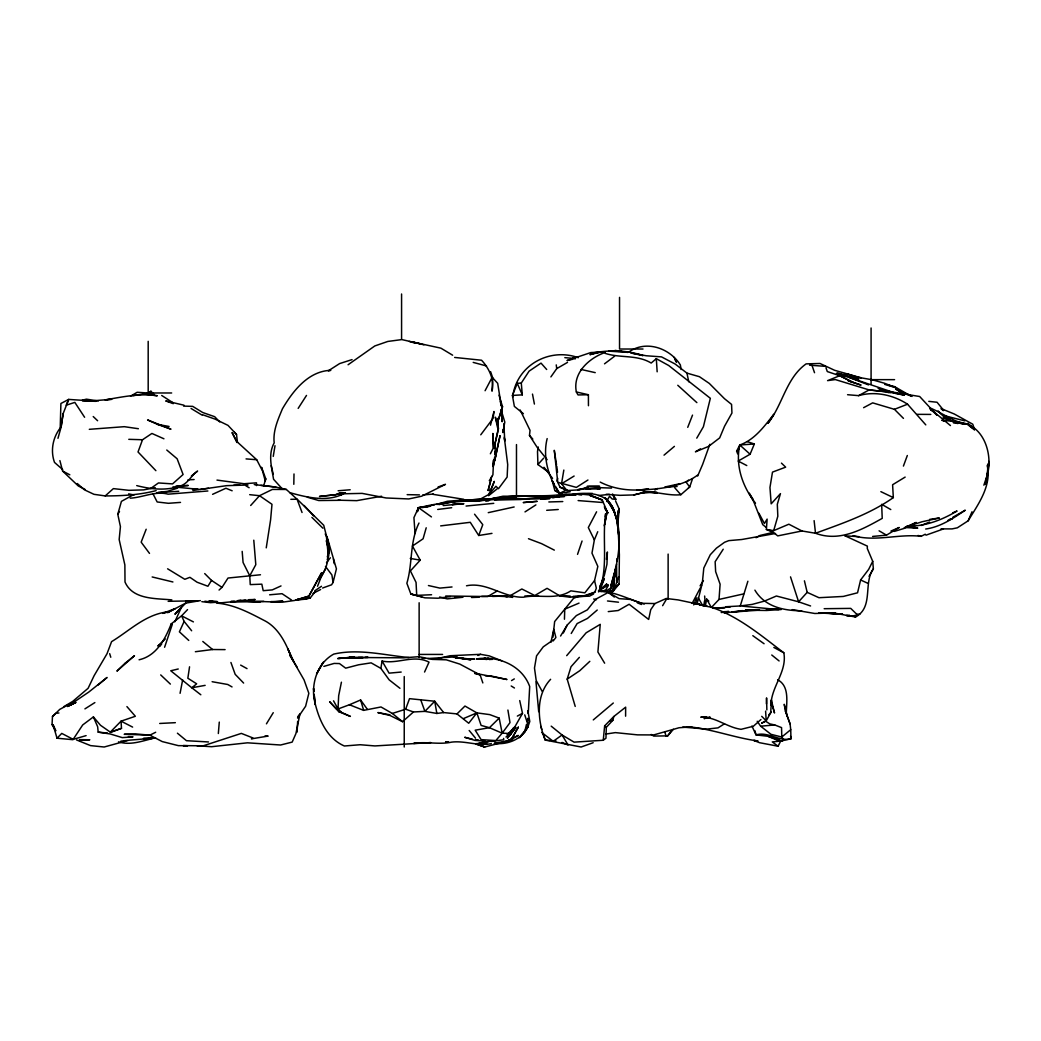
<?xml version="1.0" encoding="UTF-8"?>
<svg xmlns="http://www.w3.org/2000/svg" width="1041" height="1041" viewBox="0 0 1041 1041"><rect width="100%" height="100%" fill="white"/><g stroke="black" fill="none" stroke-linecap="round" stroke-linejoin="round"><path stroke-width="1.5" d="M617.612 526.512L617.86 510.845M625.602 716.195L625.654 707.164L613.813 716.507L604.652 725.85L603.246 740.255L574.085 742.142L562.075 734.985L551.196 726.15M256.437 485.587L256.489 482.842L244.101 483.727L216.983 480.096M614.112 576.545L614.021 590.338L610.911 592.303M293.809 484.299L294.004 473.967M766.436 703.924L766.566 697.899L766.853 709.91M613.813 716.507L612.837 720.281L606.304 727.347L605.966 738.212L603.246 740.255M564.443 619.226L564.756 609.167L573.578 598.328L579.277 596.012M611.21 592.121L613.878 590.429L619.083 584.027L619.369 554.775L617.847 522.101M497.793 425.808L498.066 418.313L498.158 430.506L494.735 444.819L497.585 431.807M494.371 743.326C509.856 745.564 529.57 736.26 527.917 718.316L527.188 721.387M987.805 464.377L987.584 474.032C993.075 452.315 982.483 422.477 956.861 422.165L959.854 422.997M614.893 569.987L614.008 582.856L612.381 590.859L609.336 591.431M297.101 732.122L297.635 721.465M55.615 730.964L52.05 724.588L52.466 716.572L59.74 709.389L68.068 704.9M490.571 371.624L492.744 377.909L491.99 391.169C494.787 380.004 489.101 368.254 481.554 360.225L454.657 357.44M503.024 429.673L502.855 432.535L504.807 422.099L501.033 409.542M786.293 713.293C786.515 702.011 789.703 686.045 777.653 679.773M730.379 606.877L716.312 608.191L705.356 606.07L706.657 599.122L711.367 607.515L719.019 599.434L720.112 584.222L715.635 571.639L715.141 561.698L723.222 549.219M771.915 531.808L766.384 529.466L767.126 519.108L764.419 523.532L758.902 513.239M218.337 733.528L219.287 722.09M988.833 461.384L987.792 473.473L985.215 484.39L988.078 470.389L987.467 465.21M604.964 521.372L604.691 524.456L607.15 511.678M605.368 516.739L605.641 513.655C602.179 537.833 607.762 562.83 600.839 586.369L599.759 586.083M615.843 566.538L613.24 583.611L610.82 587.996L605.263 591.613L600.657 591.522L605.732 589.987L608.36 585.276L606.552 584.118L598.666 591.132M987.584 474.032L988.573 463.883M327.876 555.725L327.434 560.071C329.724 551.626 329.633 541.567 325.221 533.916M328.462 549.908L328.748 547.006C329.073 558.301 326.744 569.752 319.691 578.822L322.619 573.24L317.531 586.265M884.72 384.376L896.496 387.929L884.382 383.205L872.397 379.809L859.346 377.519L861.323 377.896L834.596 370.284L820.009 363.478L806.124 363.882C786.098 378.052 782.741 404.845 767.946 423.31L773.892 414.227C764.393 426.172 754.79 439.705 739.787 444.988C735.141 465.678 742.636 486.928 755.506 503.167M617.729 524.3L619.278 509.218L615.556 500.929M547.137 459.706L537 447.083L529.479 435.424L530.025 430.349L520.149 409.972M552.94 637.222L554.645 621.568L564.756 609.167L579.03 603.103M417.363 511.73L417.975 508.164C441.007 501.372 465.314 501.684 489.036 499.368L464.013 500.422L479.211 500.617M613.24 583.611L614.242 575.556M598.731 590.195L599.824 590.859L599.733 587.007M606.422 559.381L607.384 551.977L606.955 564.196L604.379 575.179L600.306 585.536M417.545 511.352L417.975 508.164L417.415 511.196M492.966 464.702L493.59 460.044L492.913 474.839L489.296 480.669M189.553 666.8L187.848 678.238L196.658 683.82L191.804 687.776L170.776 670.768L178.245 668.986M132.832 395.71L143.567 393.979L157.295 395.775C139.858 393.082 122.265 396.946 105.089 399.887L111.803 399.289L91.478 400.915L68.706 399.419L63.15 413.615L61.133 427.018L57.971 438.313M494.566 457.585L493.226 466.641L495.451 456.296L494.917 443.7L494.956 448.359M703.82 605.641L704.523 600.904M63.15 413.615L61.094 426.94C52.987 436.634 50.15 450.363 54.509 462.412L62.694 469.582M512.679 397.324C515.972 366.068 548.685 347.069 578.328 357.688M498.158 430.506L498.509 428.254L495.334 417.155L497.533 427.539M547.163 438.586C542.465 457.233 548.516 478.014 559.577 493.395L570.221 491.755M273.249 456.4L275.006 445.717M266.249 547.852L270.595 519.849L271.987 504.299L259.521 495.698L249.684 494.67M587.293 486.173L599.655 486.368L588.881 486.576L578.952 489.895L566.903 490.545L561.541 483.727L563.832 470.064M399.965 688.309L389.152 679.851L380.85 668.374L382.086 661.035C397.818 664.457 413.641 654.177 429.022 662.141L424.559 672.031M775.493 533.486L741.778 539.511L728.791 540.63L724.549 542.283L716.416 548.165L710.274 554.736L703.807 568.022L702.311 583.064L697.041 604.157L696.455 597.976L693.722 604.912M450.363 596.597L437.988 598.224L424.949 597.846L410.87 594.034L406.862 583.246C412.77 563.649 409.542 542.049 418.989 523.037M538.288 447.005L537.507 451.508L537.911 464.546L549.01 472.51M597.742 531.717L594.359 539.902L591.978 553.148L597.833 566.408L594.554 580.579L584.847 592.823L570.871 590.846C556.102 600.475 539.225 593.969 523.35 597.209C503.297 597.742 486.759 581.62 466.511 585.784M616.858 561.19L617.352 558.51L616.753 561.385M605.459 520.175L607.046 511.938M180.08 693.319L182.656 679.903M341.422 682.193L338.676 695.7L338.026 708.973L341.058 711.849L338.702 711.641L329.659 701.751L336.269 708.713M550.897 642.349L553.799 629.389L555.894 637.508L553.161 640.957M299.99 713.632L295.917 733.593L292.17 742.103L280.589 745.005L247.459 742.819L211.557 746.709L197.087 745.798M550.611 679.305C535.334 695.479 537.624 721.023 545.224 740.073L581.112 747.009L593.175 742.714M835.363 613.253L832.253 612.72L855.533 617.014C873.88 607.137 863.028 583.233 873.36 568.802L872.722 561.333L867.283 548.477L867.348 546.109L845.266 535.92M617.886 515.269L619.278 509.218M604.209 525.783L605.198 521.541M526.473 724.445L524.651 732.109L527.839 727.099L529.791 721.465L527.943 711.263M872.722 561.333L868.649 569.401L860.608 579.98L857.55 592.797L843.275 596.441L818.955 597.703L807.178 592.355L804.42 580.813M322.58 588.022L331.585 584.795L333.068 582.44L336.425 568.854L326.9 536.362L329.125 551.183L327.303 556.805M490.506 425.183L493.981 411.52L493.122 418.3L480.76 434.8M468.359 500.07L480.343 499.094L488.854 494.423L494.332 481.358L490.975 489.764L488.112 490.467L491.716 476.362M614.333 572.914L611.015 585.432C619.473 558.119 626.422 520.864 604.873 497.663C615.634 506.824 617.586 521.528 618.666 534.788L617.092 520.942L612.85 507.657L604.873 497.663M265.767 478.834L265.234 480.838L261.525 467.279L265.767 478.834L263.646 485.939M556.909 481.202L557.69 478.313M488.112 490.467L491.131 479.433M171.843 599.902C155.616 598.276 132.701 599.798 125.011 582.01L124.868 564.951L119.168 539.55L120.431 526.642L117.789 514.254L121.42 501.372L133.014 494.956M426.211 527.787L423.088 538.796L412.431 546.044L420.213 560.149L410.414 570.91L416.062 582.426L416.712 595.374L431.573 594.736M747.88 581.242L740.268 605.953L725.837 606.747M766.384 529.466L773.684 530.637L777.822 516.245L777.315 504.299L780.464 493.629L771.173 503.831L769.963 487.474L772.487 472.107L785.656 467.162L781.453 463.128M500.253 401.266L501.281 405.782L502.53 406.706L498.457 419.601L502.53 406.706L499.003 395.164M164.595 647.255L172.312 624.353L171.205 623.884C165.142 639.148 156.579 655.804 139.091 659.786M575.218 706.423L567.189 679.135L571.028 666.721L579.369 657.352M613.435 580.175L615.036 575.022L610.82 587.996M613.617 580.488L614.567 577.482L610.234 590.741L607.658 591.6M709.845 444.299L702.662 464.338L697.691 475.958L697.431 475.269C680.241 487.695 657.391 489.205 636.715 490.272L648.569 488.984C632.342 491.456 614.88 489.699 600.189 482.087M983.862 485.197L987.792 473.473L987.662 464.403M577.547 554.359L582.062 541.008M692.512 478.756L689.715 486.98L680.827 494.722C668.062 496.076 655.192 490.871 642.232 492.328M613.878 590.429L618.64 576.675M174.849 621.789L181.42 607.306L174.901 614.229L185.701 603.129L200.366 600.605M570.247 596.337L559.42 595.986L571.912 597.131L584.756 596.168L594.853 592.225L596.337 588.178L594.554 580.579M163.931 438.781L151.908 433.459L142.513 439.744L138.024 451.963L155.877 470.675M599.824 590.859L604.314 578.601L601.516 584.391M333.523 700.814L338.026 708.973L349.412 704.757L363.66 710.365L381.006 706.969L392.314 713.449L405.626 709.207L409.516 698.667L434.722 701.244L443.648 712.565L456.999 713.905L468.723 723.248L476.856 712.877L489.764 714.62L499.186 718.121L502.165 733.176L495.828 740.567L481.111 739.63L475.19 730.183L489.439 727.698L502.165 733.176L509.348 733.45L514.905 726.774L522.504 713.345L519.732 700.58M903.419 466.082L907.323 455.503M491.977 533.382L478.717 535.49L482.777 524.664L474.553 514.202M298.715 715.05L297.57 718.043L305.625 706.227L308.839 693.293L304.063 679.916L289.671 654.854L297.271 667.502M146.169 529.244L141.16 542.166L149.501 553.396M687.737 427.344L692.525 415.112M523.389 413.693L514.371 406.406L512.406 395.424L517.273 383.335L521.281 383.049L529.101 371.143L541.021 363.114L546.681 369.49M505.965 737.002L510.702 734.165L515.946 727.399L507.344 738.238L510.702 734.165L513.161 728.193M746.787 465.561L738.173 461.072L750.093 454.227L754.348 443.973L747.308 441.657M940.973 528.893L952.047 528.906L957.343 527.813L968.182 520.786L972.021 511.756M596.597 511.795L588.308 527.54L594.359 539.902M187.549 609.61L181.589 615.83L184.127 621.425L179.403 631.822L188.759 640.436M696.767 438.144L703.404 426.745L710.339 398.3L668.686 365.495L656.311 358.677L651.185 363.036C636.441 354.135 619.213 358.598 603.897 352.899C588.074 358.937 572.589 373.524 576.35 391.963L578.015 394.942L588.399 394.734L588.451 405.717M563.324 633.032L567.176 625.094L576.35 615.595L587.345 609.857L595.699 599.239L608.295 592.42L619.122 598.627L630.846 599.486L641.711 603.312L654.919 603.559L666.227 598.484L678.146 599.915L699.994 604.535M756.677 740.789L753.762 740.424L759.54 742.701L778.121 746.228L780.893 740.619M490.376 453.785L493.434 447.786L492.822 433.55L493.434 447.786M700.333 587.892L692.122 603.455M737.705 453.889L736.625 451.143L739.787 444.988L754.348 443.973M77.268 483.518L84.49 489.856L93.976 494.319L105.219 495.919L113.378 488.619L128.941 490.324L143.697 489.882L155.226 487.643M485.08 390.726L491.833 377.935M281.018 585.927L272.287 589.896L263.204 590.689L261.825 584.17L250.243 584.6L249.762 575.816L255.8 564.664L253.783 540.201M606.63 501.502L609.532 496.258L612.147 498.99L616.168 499.446L612.459 494.033L614.32 498.171M510.702 734.165L514.905 726.774L506.993 734.933M869.04 576.324L873.36 568.802M319.691 578.822L325.937 568.113M662.623 605.68L666.76 598.692M571.223 633.475L577.13 623.572L587.501 618.406L597.235 610.039M560.579 636.025L567.176 625.094M968.182 520.786C977.863 504.638 990.277 488.151 987.909 468.177L986.452 482.36L988.078 470.389L987.428 465.73M266.444 723.833L273.249 712.682M204.713 573.578L211.505 580.41L207.927 586.252L197.1 582.231L189.917 577.326L184.791 579.29L167.601 568.802M117.789 514.254L119.494 511.521M703.404 580.579L700.125 585.823L701.634 585.341M219.065 590.039L222.019 587.371L228.005 578.041L260.471 574.762M298.168 408.384L306.496 395.424M654.919 603.559L650.729 609.701L648.66 619.434L629.128 604.261L618.211 610.52L608.256 611.601M550.884 376.907L556.74 368.605L567.527 362.385M671.302 730.834L667.723 735.857L666.045 735.948L664.718 731.849M771.199 712.057L768.661 715.089M502.165 733.176L509.999 722.61L507.904 710.04M326.497 562.739L330.361 557.768M315.423 591.34L310.374 597.781L306.47 599.082L295.67 600.071L308.891 596.129L321.396 573.123L308.891 596.129L294.564 600.475L282.488 602.179L270.842 601.672L282.697 601.178M159.78 646.357L161.68 644.002M566.681 655.661L586.148 632.798L600.241 624.353L597.898 652.017L604.639 663.182M673.384 729.312L667.723 735.857L653.709 736.078L651.198 734.452M488.854 494.423L495.932 486.277L498.47 488.723L507.136 477.077L507.709 464.611L504.26 437.168M537.911 464.546L543.688 458.118M250.673 505.484L259.521 495.698L272.352 489.439L286.327 489.452L297.062 499.225L302.046 512.497M807.178 592.355L798.603 601.815L776.391 596.012L764.497 601.086L752.162 604.405L740.268 605.953L778.72 609.597M417.74 508.659L418.56 507.774L430.245 505.861L422.425 507.605M148.694 393.563L150.945 391.273L154.029 394.539M52.05 724.588L53.104 724.822L57.021 738.212L61.757 733.411L73.195 739.357L86.104 735.623M688.439 480.161L686.24 482.373L689.715 486.98L688.452 487.839M456.999 713.905L464.963 706.045L476.856 712.877L481.111 725.421L489.439 727.698L499.186 718.121M598.614 591.939L606.552 584.118M165.272 638.992L157.855 646.071L161.303 643.364M52.466 716.572L55.889 713.332L58.934 712.968M589.818 661.334L579.759 670.716L567.189 679.135M389.907 714.816L377.857 712.578L390.037 715.479L402.542 721.686L413.446 711.966L424.897 711.367L436.843 713.449L443.648 712.565M488.58 495.711L497.091 488.906M736.625 451.143L739.006 449.035M613.305 703.013L593.279 719.917M760.958 719.526L753.346 726.254L741.075 729.325C726.878 727.347 715.297 716.559 700.801 717.171L706.852 716.781M616.727 586.044L619.083 584.027M664.028 455.151L674.412 446.368M98.062 685.056L107.054 677.47L88.81 692.044L67.548 706.436L75.993 702.428M790.08 723.937L785.317 710.743L790.08 723.937L790.731 729.689L781.778 737.015L770.978 734.321L760.646 726.202L757.21 721.257M191.388 475.984L197.608 471.066C191.388 475.138 188.59 482.699 181.446 485.587C166.95 491.027 151.4 489.387 136.722 485.6M171.205 623.884L181.589 615.83L193.405 621.893M604.522 363.83L614.541 356.269M126.911 706.592L135.343 716.273L121.055 721.166L121.485 728.336L110.658 732.383L100.47 725.252L93.391 716.924L82.707 724.939L72.935 739.696L57.021 738.212M150.724 488.476L158.453 482.946L172.559 483.896L183.086 474.501L177.126 458.769L166.768 450.024M552.992 640.085L543.259 646.838L536.557 655.869L534.488 668.036L536.206 680.541L542.231 691.484M314.798 590.781L321.5 586.291M525.002 511.899L535.894 504.898M348.084 364.753L374.812 345.95L387.825 341.448L401.839 339.587L420.889 343.946M587.944 480.018L576.376 487.396L557.755 482.308L554.28 450.311L556.519 464.611M84.92 708.882L94.874 702.571M724.484 723.794L717.991 727.867L706.917 729.103L682.727 727.086M561.541 483.727L574.125 476.036M905.149 477.09L892.605 484.742L893.321 497.611C869.664 514.228 842.377 523.389 815.519 533.252L801.96 530.975L788.857 524.209L773.684 530.637M345.43 492.614C329.073 502.816 307.121 497.52 289.801 492.64M511.547 680.58L514.306 678.914M872.605 536.44L886.49 535.152L899.216 527.488L890.966 531.053M130.515 396.218L137.139 392.288L152.793 393.316M63.605 706.774L72.792 701.335L88.108 688.296L94.093 675.726L107.028 653.709L111.582 641.646C129.826 630.586 145.805 614.047 168.161 611.835M700.45 448.853L695.427 451.807L708.531 446.446L719.682 437.884L724.562 426.211L731.94 413.03L731.563 404.402L724.471 398.677L709.285 383.413L699.422 376.699L686.93 373.12L675.167 364.038L661.503 356.881L646.214 355.762L630.898 352.964L643 355.606C626.162 349.763 608.295 349.854 590.989 353.354L597.339 352.691M496.934 591.132L487.669 596.545L445.717 596.012M510.324 595.621L521.84 588.985L534.788 595.53L547.072 588.321L559.069 595.452M566.994 489.686L559.577 493.395L554.827 490.48L552.159 480.565L554.385 484.416M756.039 537.703L759.969 535.464L773.333 532.328L777.718 535.894L801.96 530.975M344.831 492.744L340.589 495.139L344.636 492.887M654.867 489.999L657.6 488.502M952.827 517.273L965.28 510.194C953.114 518.379 940.543 526.98 925.683 529.023M847.569 394.708L858.591 395.645L869.157 389.92L893.23 392.561L904.447 395.125L895.429 393.485M593.617 593.969L589.518 596.168L574.996 596.649M601.217 589.076L608.36 585.276M863.601 407.695L872.67 402.867L894.427 409.321L903.458 418.378M517.351 716.091L522.504 713.345M146.885 393.381L150.945 391.273L151.856 394.279M313.029 593.409L320.641 589.505M853.152 535.66C875.416 542.101 898.422 533.591 921.155 536.323L925.28 534.215M155.682 732.265L149.865 735.167L124.204 734.295L135.499 733.905L149.865 735.167L162.227 741.582L178.362 745.642L187.38 745.746M628.66 352.17C645.771 339.626 669.792 348.032 680.359 364.949L681.126 369.503M67.548 706.436L75.525 702.519M69.617 705.395L75.277 702.636M212.585 494.332L225.91 488.242L232.143 490.779M477.871 655.466L480.5 654.321L489.218 655.869L501.632 660.736M814.114 520.63L815.519 533.252C839.306 542.231 861.831 529.765 882.221 518.366L881.662 504.299L890.784 509.57M340.043 492.835L335.657 494.709L319.561 496.44L335.657 494.709L343.114 492.731M463.427 718.602L476.856 712.877M349.412 704.757L360.602 699.981L367.356 709.298M952.697 512.823L957.056 511.014C942.287 519.797 925.748 526.317 908.39 526.147L914.636 526.499L906.802 526.226M947.791 520.461L952.307 518.626L949.496 519.42M185.701 603.129L167.588 612.642L175.239 608.556L162.682 613.383L168.252 611.952M837.172 374.396L853.034 382.398L848.129 380.772L861.063 385.105L853.034 382.398L839.697 375.723L827.582 380.629L835.311 379.575L869.157 389.92L893.23 392.561M921.038 525.51L929.587 522.062M894.427 409.321L907.544 404.207L925.787 424.871M323.868 666.396L334.148 663.429L339.47 663.559L345.677 668.166L358.638 664.783L371.156 662.857L380.85 668.374M943.406 528.958L925.943 535.178M438.079 487.006L445.47 484.338L421.618 496.219L408.736 498.951L386.107 497.975L362.099 493.382L338.117 493.902L342.814 492.731M610.013 721.283L612.837 720.281M121.485 728.336L110.333 732.096L121.055 721.166L132.623 727.099M584.717 595.543L594.853 592.225M352.053 359.6L339.626 363.582L328.305 370.83L330.791 370.375M177.608 488.125L167.419 491.339L158.115 492.497M894.323 531.404L903.952 528.477L916.262 522.465L905.722 527.032L922.118 521.749L939.333 518.002L929.691 519.381M436.621 504.43L447.292 501.294L463.583 499.966M552.836 497.858L559.785 495.945L554.58 497.117L540.032 496.752M152.103 738.655C141.212 741.361 129.722 745.525 118.505 741.83M82.2 400.238L86.416 399.171L98.348 400.993M498.717 498.301C519.121 493.512 540.656 497.559 561.229 494.488M230.608 602.192C241.486 601.659 252.898 601.997 263.75 601.321M719.019 599.434L743.729 593.877M633.826 494.93L646.838 491.768L633.826 494.93L619.981 495.334L606.122 494.332M156.137 490.61C139.598 494.93 122.265 495.919 105.219 495.919M709.884 717.171L704.054 718.576L709.975 717.262M439.016 504.443L463.05 499.901L475.672 500.539L468.177 500.396M207.875 490.988L168.121 494.176C155.551 490.714 142.838 497.468 130.203 498.184M438.183 658.459L450.063 655.739L480.5 654.321M572.602 359.288L566.981 360.55L590.846 352.548L605.276 351.858L600.514 352.352M488.255 512.653L514.15 506.967M489.79 499.12L502.998 496.219L514.761 496.258M680.072 483.662L664.822 487.019L677.092 486.511M751.953 726.045L756.052 734.907L767.92 736.286L779.813 741.231L790.978 738.798L790.731 729.689M381.592 496.245L356.751 500.656L338.065 500.187M438.977 504.495L447.851 502.608M858.591 395.645C875.104 390.882 893.334 394.955 907.544 404.207M582.192 488.789L577.729 489.699L598.614 487.63L611.548 488.086M585.172 488.177L588.152 487.578M610.937 590.976L614.021 590.338M498.691 497.988L504.82 496.765M454.214 656.481L457.246 655.908M466.615 501.228L480.734 500.578L496.427 497.91L525.562 498.821L537.794 497.429L552.042 497.403L577.677 493.824L590.364 495.035L602.245 500.005L607.619 512.706L605.289 508.62M488.541 499.745L501.918 497.26L514.814 496.817M492.432 499.12L495.568 498.561L463.726 500.227M302.853 599.148L297.023 599.642L301.474 599.017M305.859 598.601L310.374 597.781L305.924 598.406M205.142 685.368L191.804 687.776L200.822 694.776M200.314 489.439L226.639 485.653L248.005 485.015M507.227 497.104L520.604 496.219M643.455 491.99L648.816 491.99M449.335 502.296L462.178 500.292M554.28 497.351C574.827 493.59 606.825 485.809 614.75 512.627L606.487 498.977M605.849 734.061L615.348 732.617L637.573 734.868L653.67 734.933L679.083 727.737L691.823 726.852L687.281 726.852M742.48 610.599L724.133 613.032M192.871 490.493L208.499 488.255M721.205 612.537L728.7 611.483L724.185 611.718M431.468 505.288L434.539 504.859M437.597 504.443L440.668 504.026M440.668 525.887L470.272 522.309L478.717 535.49M490.858 741.504L503.714 739.748L503.597 738.42M330.283 370.336C308.032 371.377 292.82 391.13 282.423 408.827C277.934 419.653 272.846 430.87 274.186 442.88C267.901 454.292 271.584 467.214 273.562 479.263L281.942 488.502M433.368 494.046L422.737 494.943M492.9 499.173L495.802 498.795M237.725 600.618L240.848 600.215M195.37 651.718L212.598 649.519L225.09 649.623M437.701 509.465L451.69 507.709M120.873 741.166L127.301 740.359M485.809 501.215L488.71 500.851M494.527 500.148L549.895 498.509L540.734 499.173M779.813 741.231L782.611 740.906L772.305 741.908L778.121 746.228M491.326 743.664C477.988 746.332 465.028 740.502 451.664 742.116C439.094 744.914 426.342 741.283 413.693 743.417L430.61 742.649M443.167 505.549L463.883 503.688L452.002 504.534L458.014 503.857M493.759 503.337L466.082 506.043M849.456 615.205L846.463 615.543L851.408 616.207L857.524 614.997L850.731 608.386L824.173 608.699M856.938 614.359L859.931 614.021M598.523 495.555L609.362 494.371M641.594 493.07L649.87 492.185L657.339 492.705M567.163 495.009L592.316 493.369M462.816 597.274L447.253 598.874L439.653 597M237.439 600.917L245.26 600.176M452.028 586.968L439.875 588.1L428.437 585.536M401.175 672.057L389.074 673.15L382.086 661.035M754.868 730.626L756.052 734.907C768.076 731.263 778.98 741.843 790.978 738.798L790.587 736.221M269.632 594.801L282.059 593.695L291.61 600.084M760.646 726.202L774.725 724.952L781.557 727.607L781.778 737.015L783.405 739.487M494.41 743.261L512.797 739.787L484.716 747.009L475.412 743.677M338.117 490.779L350.192 489.764M89.305 429.321L124.308 426.68L138.375 428.723M177.035 486.147L188.252 485.47L175.825 486.199M156.527 492.757L178.727 491.3M445.912 742.142L448.58 741.934L445.613 741.817M180.509 502.4L168.447 503.297L157.165 501.97L152.988 493.798M590.208 488.71L586.135 489.01L600.215 488.906L597.3 488.75M282.566 601.23L272.898 601.919L238.038 600.748M558.536 497.064L564.222 496.687M546.694 510.298L558.249 509.504M217.673 602.179L210.503 602.674L201.811 601.659M478.86 499.784L488.229 499.225M79.337 740.398L89.825 739.761L79.506 739.63M512.406 395.424L522.309 394.851L521.281 383.049M575.322 358.169L572.42 358.325L575.413 358.585M187.94 479.849L194.107 479.537M908.325 526.147L914.414 525.835M197.53 600.774L168.148 601.308M159.702 723.469L175.356 722.675M427.838 658.524L452.21 657.066L470.779 659.812L455.529 657.313M237.452 601.021L246.262 600.631L238.272 600.696M773.515 608.907L766.319 609.219L778.252 609.115M488.398 499.576L479.433 499.927M713.592 608.334L724.692 607.892M781.27 609.532L766.54 610.481L745.538 610.156L759.553 610.091L731.797 612.147L751.433 609.961L745.538 610.156M515.165 497.351L502.256 497.819L515.972 497.403M481.684 596.376L502.061 595.986M471.495 597.508L479.237 597.222M486.798 743.821L476.218 744.185L484.716 747.009L476.244 743.521M479.771 499.914L487.071 499.68M454.839 597.3L462.659 597.04M492.549 596.454L507.696 595.959M573.227 596.337L583.272 596.025M197.556 600.748L185.884 601.086L197.465 601.151M548.841 501.957L562.778 501.554M512.588 499.16L525.562 498.821M248.76 599.681L255.149 599.512L219.963 602.947L209.033 600.774L217.127 601.464M538.561 595.868L524.833 595.972M365.313 657.391L368.137 657.352L338.937 658.328L362.893 657.717L349.138 657.444L354.421 657.027L337.661 658.576L349.138 657.444L403.674 657.821L418.95 656.676L432.366 659.395L446.277 659.825L459.797 664.093L480.122 674.932L482.842 682.935M340.381 500.305L318.715 500.539L307.277 497.195M155.786 738.225L143.424 738.472L154.602 738.095L128.928 740.203L104.165 747.009L90.554 745.616L76.527 739.943M290.842 499.303L297.062 499.225M904.317 527.501L917.733 528.138L911.591 527.28M358.26 657.496L362.489 657.431M233.809 485.171L239.99 485.106M264.921 736.091L268.136 736.065L251.415 738.85L252.898 737.939L241.33 733.398L203.307 745.798L183.19 745.629L187.549 745.707M643.013 349.021L619.538 349.021L619.538 297.375M871.083 379.653L894.57 379.653M171.661 392.978L148.186 392.978L148.186 341.331M539.967 496.232L516.479 496.232L516.479 444.572M419.133 654.425L442.607 654.425M492.068 659.513L487.591 658.328L490.662 658.979L476.453 658.966C497.741 655.336 522.048 665.29 529.7 686.54L528.268 713.332L527.878 710.977M231.271 601.204L234.303 601.217M917.121 414.344L930.797 414.422M430.727 742.597L374.942 745.929L360.147 744.731L344.376 745.994C325.716 737.913 317.869 717.08 314.005 698.459C311.649 681.504 318.143 662.675 333.745 654.099C358.638 648.439 384.194 655.127 409.022 657.561M647.814 492.146L656.819 492.263M476.492 501.294L473.343 501.255L498.795 499.173L521.307 499.42M608.79 351.168L626.656 352.274M617.964 351.324L621.022 351.377M407.161 494.657L419.432 494.891M460.408 499.901L463.414 499.966M82.551 400.967L95.889 401.319M490.662 658.979L479.524 658.693L486.967 659.487M643.767 492.406L657.326 492.77M485.405 675.869L491.222 676.025L507.006 679.513L475.138 673.28M183.606 406.107L192.689 406.367L202.709 412.509L214.654 416.686L219.716 421.93M888.025 392.574L890.927 392.665M128.785 439.328L142.513 439.744M560.188 596.168L570.559 596.506M521.489 498.925L527.943 499.16M492.783 595.972L507.409 596.623L501.085 595.764L512.719 597.404M463.128 658.55L474.644 659.174L456.036 658.055M199.091 489.387L173.001 486.824M844.876 535.855L858.708 536.635M838.46 613.787L824.199 612.967L842.598 614.216L818.72 612.915L828.571 613.084L814.791 613.487L792.201 609.636M610.234 590.741L612.381 590.859M598.445 591.002C614.411 591.327 629.05 599.447 644.249 604.053M421.943 658.198L424.923 658.393M432.666 494.28L463.752 499.303M456.114 657.964L463.844 658.472M128.433 736.547L133.014 736.859L122.278 737.614L110.216 733.97L98.192 732.148L97.646 726.722L93.391 716.924M809.56 365.196L825.136 366.315M208.512 741.96L186.456 740.698L177.412 733.189M578.132 500.578L602.596 502.491L602.114 499.901L590.091 495.529L602.114 499.901M246.053 458.899L256.711 459.732L261.851 469.66M247.667 601.334L259.899 602.284M549.843 740.437L545.224 740.073L543.233 733.97M552.927 740.672L555.998 740.906M801.661 610.755C783.821 610.833 764.706 606.708 754.907 590.143M573.305 494.943L568.946 494.566L554.58 497.117L566.421 494.033L575.842 495.061M564.834 357.649L575.387 358.585M844.433 373.641L847.66 373.927M98.192 732.148L107.392 733.033M197.686 489.244L192.104 488.697L196.697 489.166M942.079 420.213L951.734 421.202L958.097 423.479L953.556 422.906M254.264 484.572L275.774 487.071L286.327 489.452M928.806 401.358L937.056 402.255L943.706 410.388M607.489 600.982L618.497 602.205M260.888 485.34L275.774 487.071M149.37 738.108L152.311 738.459M758.017 740.971C735.805 738.056 714.529 729.923 692.2 727.178M578.679 494.67L581.646 495.035M204.908 601.217L209.436 601.828M712.604 607.684L716.312 608.191M475.542 739.657L478.678 740.125M481.814 740.593L484.95 741.062L475.112 740.437L464.715 737.288L472.393 739.188M615.088 350.388L627.736 352.444M943.302 420.798L946.373 421.306L942.079 420.382M410.271 558.431L420.213 560.149M157.594 424.403L170.971 429.191L147.601 419.952L157.594 424.403L169.071 426.459M212.13 681.712L227.758 684.497L232.039 686.93M216.476 603.103C233.548 604.431 248.565 612.303 263.425 620.072C277.934 626.955 285.676 642.427 291.116 656.793L287.889 648.92L293.848 661.751M889.079 391.845L879.541 389.972L919.671 396.504L936.861 415.06L930.003 408.632L950.446 425.574M152.168 576.961L172.91 581.971M955.287 422.308L964.617 424.168L954.61 422.152L943.185 417.597L955.287 422.308L954.61 422.152M489.999 659.408L484.13 658.25L490.259 659.578M128.655 493.863L134.094 494.995M774.725 724.952L769.806 723.885L765.538 721.153L761.57 723.209L766.215 720.814L770.691 712.773L771.472 699.942L770.965 704.991C771.316 686.422 787.295 671.653 783.834 652.798C761.426 635.739 739.422 617.092 712.486 607.632M581.073 369.451L595.231 372.639M416.712 595.374L410.87 594.034L421.735 596.792M576.35 391.963L588.399 394.734M887.452 384.923L894.44 386.575L911.096 396.114M697.496 603.988L707.203 606.356L693.592 603.077L703.456 605.498M423.921 344.818L412.08 341.903L440.877 348.149L452.627 355.202M964.877 420.876L943.211 415.385M837.068 372.769L858.682 379.288L849.625 376.972M893.842 392.782L886.177 390.804L889.196 391.936M593.669 599.017L596.467 599.746M183.984 405.209L165.753 400.928L173.274 403.661M473.2 362.398L486.498 365.951M836.3 373.94L849.131 377.389L891.057 391.637M474.709 673.475L480.122 674.932M918.032 535.477L921.155 536.323M878.11 388.462L882.208 389.62M409.217 341.409L414.982 343.088M945.436 417.285L949.939 418.664L942.105 415.476M839.384 373.823L848.168 376.517M846.775 373.81L858.552 377.493M767.92 736.286L779.67 739.982M839.697 375.723L827.296 371.559L825.968 367.746M966.738 424.221C952.879 421.683 942.404 412.835 929.782 407.89M810.575 605.966L798.603 601.815L790.522 576.87M849.04 377.376L868.519 384.897M202.501 414.708L215.097 419.12L228.005 425.379L236.515 434.435L237.452 442.36M405.626 709.207L413.446 711.966M557.755 482.308L560.058 487.227L565.614 489.192M902.352 392.184L912.059 396.426M528.477 538.704L541.593 543.662L554.332 550.129M637.313 602.817L641.438 604.496M338.702 711.641L350.388 716.416L339.808 711.628M562.075 742.441L568.035 745.005L562.075 734.985L553.2 741.322L541.645 732.435M860.608 579.98L867.921 583.337M967.922 424.78L974.363 429.829M880.868 491.651L893.321 497.611M560.058 487.227L566.903 490.545M85.011 489.4L78.361 486.017L62.603 471.053L59.897 460.603M62.603 471.053L69.812 474.8M554.827 490.48L564.001 495.334M908.364 394.461L911.122 395.931M773.84 647.45L783.834 652.798M905.189 394.071L895.728 388.996L901.831 393.082M240.653 665.108L247.016 668.621M147.406 393.251L148.967 394.136M853.152 615.66L855.533 617.014M879.098 530.819L886.49 535.152M191.063 408.475L202.045 415.086M245.78 485.705L249.137 487.748M511.196 685.993L514.436 687.997M161.706 395.476L173.405 402.997M930.641 409.66L934.428 412.132L930.745 409.647M211.505 580.41L222.019 587.371M752.812 635.674L764.081 643.741M431.442 516.922L418.508 507.657L413.928 517.637L415.034 533.539M608.295 592.42L614.346 597.066M766.15 527.371L762.741 524.651L753.814 501.84L749.104 493.096L753.163 499.42M769.546 530.103L771.81 531.912M392.314 713.449L402.542 721.686M771.758 655.01L779.097 660.944M202.8 641.464L212.598 649.519M696.871 402.62L677.782 385.274M943.315 410.635L941.012 408.579L954.324 414.019L972.749 424.207L974.597 429.647L967.896 423.284M739.787 444.988L750.093 454.227M297.492 499.537L323.725 525.263L326.301 535.321L328.409 556.701L327.564 543.649L327.889 546.525L326.223 540.773M552.563 478.366L544.027 467.292M604.652 725.85L606.304 727.347M256.711 459.732L236.893 441.605L232.065 432.535L236.945 442.516M706.657 599.122L708.804 601.138M160.704 674.919L170.373 684.093M93.222 416.543L97.607 420.733M311.923 517.39L322.892 528.203M970.316 425.886L972.463 428.02M761.713 716.325L766.215 720.814L765.603 711.146M234.329 432.171L236.515 434.435M304.102 505.471L313.666 515.855M492.744 377.909L497.676 383.309L501.281 405.782M529.479 435.424L532.81 439.081M674.789 487.826L680.827 494.722M938.149 410.922L941.116 414.331M469.179 730.483L475.529 738.16M184.127 621.425L191.648 630.768M243.62 683.065L235.175 674.321L230.92 662.466M325.482 566.434L331.897 574.97L333.068 582.44M84.607 417.272L74.835 402.399L66.26 405.17L68.706 399.419L60.898 403.479L60.222 427.578M605.368 509.348L607.931 513.096L604.314 506.824M555.868 486.98L559.577 493.395M698.147 597.534L702.805 605.836M249.762 575.816L243.074 562.491L242.176 551.366M53.104 724.822L55.759 730.522M675.219 359.679L676.468 362.398M674.152 357.336L675.973 361.292M517.273 383.335L522.309 394.851M811.98 365.365L814.53 372.704M420.915 700.307L424.897 711.367L434.722 701.244L436.843 713.449M540.747 726.345L541.749 729.39M524.742 714.868L527.696 723.95M772.006 704.822L774.53 712.994L771.602 701.192M109.682 653.657L110.775 657.235M360.602 699.981L363.66 710.365M787.139 715.844L784.237 704.289L785.109 709.455M271.246 465.691L273.302 474.436M686.93 373.12L688.778 381.787M532.485 394.097L534.41 404.051M333.406 558.874L334.2 563.623M771.147 700.424L771.589 703.469M556.245 364.897L556.74 368.605M504.43 438.482L504.768 441.085L503.857 423.765M556.766 466.199L557.521 472.302M313.848 691.393L313.536 688.439L313.822 691.289M314.161 694.334L315.228 704.666L314.239 695.557M616.454 579.733L616.753 582.752L616.558 564.079M535.972 681.686L538.704 711.706M501.176 411.065L502.152 421.722L501.827 407.968M704.653 596.038L705.356 606.07M656.311 358.677L657.157 371.806M494.995 451.456L495.022 454.566M871.083 327.993L871.083 384.337M668.127 554.085L668.127 599.278M419.133 602.765L419.133 657.548M404.233 676.572L404.233 747.009M401.579 293.991L401.579 339.184M500.005 435.841L494.683 460.76L500.005 435.841M518.314 727.178L511.521 739.084L505.718 741.752L518.301 735.453L511.521 739.084L518.314 727.178M322.827 662.766L316.581 673.839L323.374 662.219L322.827 662.766M527.839 727.099L524.104 732.968L519.147 737.77L527.839 727.099M124.764 663.494L116.917 671.12L134.471 655.726L124.764 663.494M595.478 353.003L589.935 354.656L601.269 351.923L595.478 353.003M489.738 741.283L476.856 743.795L489.738 741.283M501.502 498.223L498.457 498.743L501.502 498.223M430.571 506.173L418.508 507.657L430.571 506.173M527.227 502.191L523.22 502.569L537.182 501.346L527.227 502.191"/></g></svg>
